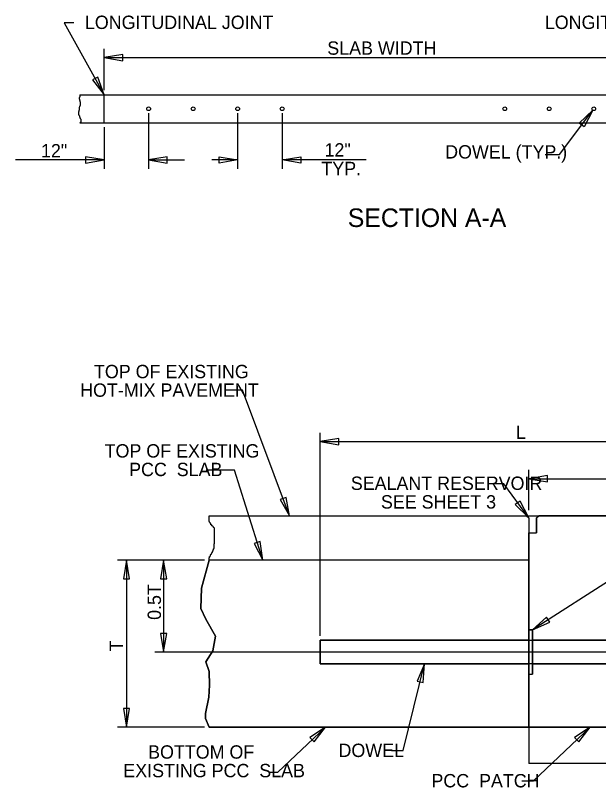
# Model space of a CAD drawing. Extents: x 1.4 to 15.6, y 0.6 to 10.2.
# Drawn here: x 1.43 to 5.36, y 3.7 to 8.91 of the extents above; entities that cross this region are included whole.
import ezdxf

# ---------------------------------------------------------------- set-up
doc = ezdxf.new("R2010")
doc.units = 0
for name, color, linetype in [('Default', 7, 'Continuous'), ('SD_P_Center Lines', 7, 'Continuous'), ('SD_P_Dimension Lines', 7, 'Continuous'), ('SD_P_Dimension Text', 7, 'Continuous'), ('SD_P_Prop Hidden Lines', 7, 'Continuous'), ('SD_P_Prop Object Lines', 7, 'Continuous'), ('SD_P_Shading', 7, 'Continuous'), ('SD_P_Subtitles', 7, 'Continuous')]:
    doc.layers.add(name, color=color, linetype=linetype)

msp = doc.modelspace()

# ---------------------------------------------------------------- linework, layer by layer
at = {"layer": 'Default'}
msp.add_line((4.87, 5.533), (4.953, 5.533), dxfattribs=at)
at = {"layer": 'SD_P_Center Lines'}
msp.add_line((2.364, 4.615), (6.542, 4.615), dxfattribs=at)
at = {"layer": 'SD_P_Dimension Lines'}
for p, q in [((1.818, 8.857), (1.754, 8.857)), ((1.754, 8.857), (2.023, 8.372)), ((2.023, 8.402), (2.023, 8.682)), ((2.148, 8.643), (2.023, 8.622)), ((2.148, 8.601), (2.148, 8.643)), ((2.023, 8.622), (5.923, 8.622)), ((2.023, 8.622), (2.148, 8.601)), ((1.981, 8.491), (1.944, 8.471)), ((2.023, 8.372), (1.981, 8.491)), ((1.944, 8.471), (2.023, 8.372)), ((2.323, 8.247), (2.323, 7.872)), ((2.923, 8.247), (2.923, 7.872)), ((3.223, 8.247), (3.223, 7.872)), ((5.0927, 7.969), (5.3157, 8.268)), ((5.2237, 8.18), (5.3157, 8.268)), ((5.3157, 8.268), (5.2577, 8.155)), ((5.2577, 8.155), (5.2237, 8.18)), ((2.023, 8.152), (2.023, 7.872)), ((4.9947, 7.969), (5.0927, 7.969)), ((2.023, 7.932), (1.4253, 7.932)), ((2.023, 7.932), (1.898, 7.953)), ((1.898, 7.953), (1.898, 7.911)), ((1.898, 7.911), (2.023, 7.932)), ((2.448, 7.953), (2.323, 7.932)), ((2.323, 7.932), (2.448, 7.911)), ((2.323, 7.932), (2.564, 7.932)), ((2.448, 7.911), (2.448, 7.953)), ((2.923, 7.932), (2.748, 7.932)), ((2.798, 7.953), (2.923, 7.932)), ((2.798, 7.911), (2.798, 7.953)), ((2.923, 7.932), (2.798, 7.911)), ((3.223, 7.932), (3.348, 7.953)), ((3.348, 7.911), (3.223, 7.932)), ((3.789, 7.932), (3.223, 7.932)), ((3.348, 7.953), (3.348, 7.911)), ((2.956, 6.38), (2.847, 6.38)), ((3.273, 5.533), (2.956, 6.38)), ((3.48, 4.724), (3.48, 6.093)), ((3.605, 6.054), (3.48, 6.033)), ((3.605, 6.012), (3.605, 6.054)), ((3.48, 6.033), (6.292, 6.033)), ((3.48, 6.033), (3.605, 6.012)), ((2.902, 5.841), (2.7097, 5.841)), ((3.092, 5.233), (2.902, 5.841)), ((4.886, 5.57), (4.886, 5.843)), ((5.011, 5.804), (4.886, 5.783)), ((4.886, 5.783), (6.292, 5.783)), ((4.886, 5.783), (5.011, 5.762)), ((5.011, 5.762), (5.011, 5.804)), ((4.716, 5.749), (4.657, 5.749)), ((4.885, 5.519), (4.716, 5.749)), ((3.249, 5.657), (3.21, 5.643)), ((3.21, 5.643), (3.273, 5.533)), ((3.273, 5.533), (3.249, 5.657)), ((4.828, 5.632), (4.794, 5.608)), ((4.885, 5.519), (4.828, 5.632)), ((4.794, 5.608), (4.885, 5.519)), ((6.221, 5.605), (4.911, 4.765)), ((3.075, 5.359), (3.035, 5.346)), ((3.035, 5.346), (3.092, 5.233)), ((3.092, 5.233), (3.075, 5.359)), ((2.7, 5.233), (2.114, 5.233)), ((2.174, 5.233), (2.153, 5.108)), ((2.174, 5.233), (2.174, 4.109)), ((2.195, 5.108), (2.174, 5.233)), ((2.424, 5.233), (2.403, 5.108)), ((2.424, 5.233), (2.424, 4.615)), ((2.445, 5.108), (2.424, 5.233)), ((2.153, 5.108), (2.195, 5.108)), ((2.403, 5.108), (2.445, 5.108)), ((5.005, 4.85), (4.911, 4.765)), ((5.028, 4.815), (5.005, 4.85)), ((4.911, 4.765), (5.028, 4.815)), ((2.403, 4.74), (2.424, 4.615)), ((2.445, 4.74), (2.403, 4.74)), ((2.424, 4.615), (2.445, 4.74)), ((4.039, 3.951), (4.183, 4.535)), ((4.183, 4.535), (4.133, 4.419)), ((4.173, 4.409), (4.183, 4.535)), ((4.133, 4.419), (4.173, 4.409)), ((2.153, 4.234), (2.174, 4.109)), ((2.195, 4.234), (2.153, 4.234)), ((2.174, 4.109), (2.195, 4.234)), ((2.7, 4.109), (2.114, 4.109)), ((3.193, 3.805), (3.515, 4.109)), ((3.515, 4.109), (3.41, 4.038)), ((3.439, 4.008), (3.515, 4.109)), ((4.917, 3.746), (5.299, 4.109)), ((5.299, 4.109), (5.194, 4.038)), ((5.223, 4.008), (5.299, 4.109)), ((3.41, 4.038), (3.439, 4.008)), ((5.194, 4.038), (5.223, 4.008)), ((3.959, 3.951), (4.039, 3.951)), ((3.142, 3.805), (3.193, 3.805)), ((4.839, 3.746), (4.917, 3.746))]:
    msp.add_line(p, q, dxfattribs=at)
at = {"layer": 'SD_P_Prop Hidden Lines'}
for p in [(4.885, 4.109), (7.599, 3.862)]:
    msp.add_line(p, (4.886, 3.862), dxfattribs=at)
for centre in [(2.323, 8.277), (2.623, 8.277), (2.923, 8.277), (3.223, 8.277), (4.723, 8.277), (5.023, 8.277), (5.323, 8.277)]:
    msp.add_circle(centre, 0.0125, dxfattribs=at)
at = {"layer": 'SD_P_Prop Object Lines'}
for p, q in [((1.86, 8.372), (6.09, 8.372)), ((2.023, 8.182), (2.023, 8.372)), ((1.86, 8.182), (6.09, 8.182)), ((2.73, 5.533), (4.87, 5.533)), ((4.87, 5.533), (4.885, 5.519)), ((4.885, 5.519), (4.885, 5.119)), ((4.938, 5.519), (4.953, 5.533)), ((4.938, 5.519), (4.938, 5.419)), ((7.599, 5.533), (4.953, 5.533)), ((4.885, 5.419), (4.938, 5.419)), ((2.679, 5.045), (2.73, 5.233)), ((4.885, 5.233), (2.73, 5.233)), ((4.885, 5.119), (4.885, 4.109)), ((2.674, 4.907), (2.679, 5.045)), ((2.709, 4.837), (2.674, 4.907)), ((2.773, 4.721), (2.709, 4.837)), ((4.885, 4.765), (4.911, 4.765)), ((4.911, 4.765), (4.911, 4.465)), ((2.755, 4.623), (2.773, 4.721)), ((3.48, 4.694), (3.48, 4.535)), ((4.885, 4.694), (3.48, 4.694)), ((4.911, 4.694), (6.292, 4.694)), ((2.709, 4.548), (2.755, 4.623)), ((2.73, 4.483), (2.709, 4.548)), ((3.48, 4.535), (4.885, 4.535)), ((6.292, 4.535), (4.911, 4.535)), ((2.734, 4.392), (2.73, 4.483)), ((4.885, 4.465), (4.911, 4.465)), ((2.729, 4.311), (2.734, 4.392)), ((2.706, 4.201), (2.729, 4.311)), ((2.706, 4.166), (2.706, 4.201)), ((2.73, 4.109), (2.706, 4.166)), ((4.885, 4.109), (2.73, 4.109)), ((4.885, 4.109), (7.599, 4.109))]:
    msp.add_line(p, q, dxfattribs=at)
for points in [[(1.86, 8.372), (1.859, 8.36), (1.859, 8.358), (1.858, 8.357), (1.857, 8.356), (1.856, 8.355), (1.856, 8.353), (1.855, 8.352), (1.855, 8.35), (1.855, 8.348), (1.855, 8.346), (1.855, 8.344), (1.855, 8.342), (1.856, 8.341), (1.857, 8.338), (1.857, 8.336), (1.858, 8.335), (1.859, 8.333), (1.859, 8.33), (1.859, 8.328), (1.86, 8.326), (1.861, 8.324), (1.861, 8.322), (1.862, 8.321), (1.862, 8.319), (1.862, 8.317), (1.862, 8.314), (1.862, 8.312), (1.862, 8.309), (1.862, 8.307), (1.861, 8.305), (1.861, 8.303), (1.861, 8.3), (1.86, 8.299), (1.859, 8.297), (1.859, 8.295), (1.857, 8.294), (1.857, 8.292), (1.856, 8.29), (1.855, 8.286), (1.855, 8.284), (1.854, 8.282), (1.854, 8.28), (1.854, 8.278), (1.854, 8.276), (1.854, 8.273), (1.854, 8.27), (1.854, 8.268), (1.853, 8.267), (1.853, 8.265), (1.852, 8.263), (1.852, 8.261), (1.852, 8.259), (1.851, 8.257), (1.851, 8.254), (1.851, 8.252), (1.851, 8.249), (1.851, 8.247), (1.851, 8.245), (1.851, 8.243), (1.851, 8.241), (1.851, 8.239), (1.851, 8.237), (1.852, 8.236), (1.852, 8.234), (1.853, 8.233), (1.854, 8.232), (1.855, 8.231), (1.856, 8.229), (1.857, 8.227), (1.857, 8.225), (1.858, 8.222), (1.859, 8.221), (1.859, 8.219), (1.859, 8.217), (1.86, 8.216), (1.86, 8.214), (1.861, 8.213), (1.863, 8.21), (1.864, 8.208), (1.865, 8.207), (1.865, 8.205), (1.866, 8.204), (1.866, 8.202), (1.866, 8.2), (1.866, 8.198), (1.866, 8.196), (1.866, 8.194), (1.866, 8.191), (1.866, 8.189), (1.866, 8.187), (1.86, 8.182), (1.86, 8.182)], [(2.767, 5.381), (2.767, 5.386), (2.767, 5.392), (2.767, 5.395), (2.767, 5.398), (2.767, 5.403), (2.767, 5.406), (2.767, 5.409), (2.767, 5.412), (2.767, 5.415), (2.767, 5.418), (2.767, 5.42), (2.767, 5.423), (2.767, 5.426), (2.767, 5.432), (2.767, 5.435), (2.767, 5.438), (2.767, 5.443), (2.767, 5.446), (2.767, 5.449), (2.764, 5.452), (2.761, 5.455), (2.761, 5.457), (2.758, 5.46), (2.755, 5.46), (2.755, 5.463), (2.752, 5.463), (2.752, 5.466), (2.749, 5.466), (2.749, 5.469), (2.746, 5.472), (2.743, 5.472), (2.743, 5.475), (2.743, 5.477), (2.743, 5.48), (2.74, 5.48), (2.74, 5.483), (2.737, 5.483), (2.737, 5.486), (2.734, 5.489), (2.734, 5.492), (2.734, 5.494), (2.731, 5.494), (2.731, 5.497), (2.731, 5.5), (2.731, 5.503), (2.731, 5.506), (2.731, 5.509), (2.731, 5.512), (2.731, 5.514), (2.731, 5.517), (2.73, 5.533)], [(2.73, 5.533), (2.73, 5.533)], [(2.73, 5.233), (2.731, 5.244), (2.731, 5.247), (2.731, 5.25), (2.734, 5.25), (2.734, 5.253), (2.734, 5.255), (2.734, 5.258), (2.737, 5.258), (2.737, 5.261), (2.74, 5.264), (2.74, 5.267), (2.74, 5.27), (2.743, 5.27), (2.743, 5.273), (2.743, 5.275), (2.746, 5.275), (2.746, 5.278), (2.749, 5.278), (2.749, 5.281), (2.749, 5.284), (2.752, 5.284), (2.752, 5.287), (2.752, 5.29), (2.755, 5.29), (2.755, 5.292), (2.755, 5.295), (2.758, 5.301), (2.758, 5.304), (2.761, 5.304), (2.761, 5.307), (2.761, 5.31), (2.764, 5.312), (2.764, 5.318), (2.764, 5.324), (2.764, 5.327), (2.764, 5.329), (2.764, 5.341), (2.764, 5.344), (2.767, 5.346), (2.767, 5.349), (2.767, 5.352), (2.767, 5.355), (2.767, 5.358), (2.767, 5.361), (2.767, 5.364), (2.767, 5.369), (2.767, 5.372), (2.767, 5.378), (2.767, 5.381)]]:
    msp.add_lwpolyline(points, dxfattribs=at)
at = {"layer": 'SD_P_Shading'}
for p, q in [((2.73, 5.533), (4.87, 5.533)), ((4.885, 5.233), (2.73, 5.233)), ((4.885, 4.694), (4.911, 4.694)), ((4.911, 4.535), (4.885, 4.535))]:
    msp.add_line(p, q, dxfattribs=at)
for points in [[(2.767, 5.381), (2.767, 5.386), (2.767, 5.392), (2.767, 5.395), (2.767, 5.398), (2.767, 5.403), (2.767, 5.406), (2.767, 5.409), (2.767, 5.412), (2.767, 5.415), (2.767, 5.418), (2.767, 5.42), (2.767, 5.423), (2.767, 5.426), (2.767, 5.432), (2.767, 5.435), (2.767, 5.438), (2.767, 5.443), (2.767, 5.446), (2.767, 5.449), (2.764, 5.452), (2.761, 5.455), (2.761, 5.457), (2.758, 5.46), (2.755, 5.46), (2.755, 5.463), (2.752, 5.463), (2.752, 5.466), (2.749, 5.466), (2.749, 5.469), (2.746, 5.472), (2.743, 5.472), (2.743, 5.475), (2.743, 5.477), (2.743, 5.48), (2.74, 5.48), (2.74, 5.483), (2.737, 5.483), (2.737, 5.486), (2.734, 5.489), (2.734, 5.492), (2.734, 5.494), (2.731, 5.494), (2.731, 5.497), (2.731, 5.5), (2.731, 5.503), (2.731, 5.506), (2.731, 5.509), (2.731, 5.512), (2.731, 5.514), (2.731, 5.517), (2.73, 5.533)], [(4.87, 5.533), (4.885, 5.519), (4.885, 5.233)], [(6.292, 4.694), (4.911, 4.694), (4.911, 4.765), (4.885, 4.765), (4.885, 5.419), (4.938, 5.419), (4.938, 5.519), (4.953, 5.533), (7.599, 5.533)], [(2.73, 5.233), (2.731, 5.244), (2.731, 5.247), (2.731, 5.25), (2.734, 5.25), (2.734, 5.253), (2.734, 5.255), (2.734, 5.258), (2.737, 5.258), (2.737, 5.261), (2.74, 5.264), (2.74, 5.267), (2.74, 5.27), (2.743, 5.27), (2.743, 5.273), (2.743, 5.275), (2.746, 5.275), (2.746, 5.278), (2.749, 5.278), (2.749, 5.281), (2.749, 5.284), (2.752, 5.284), (2.752, 5.287), (2.752, 5.29), (2.755, 5.29), (2.755, 5.292), (2.755, 5.295), (2.758, 5.301), (2.758, 5.304), (2.761, 5.304), (2.761, 5.307), (2.761, 5.31), (2.764, 5.312), (2.764, 5.318), (2.764, 5.324), (2.764, 5.327), (2.764, 5.329), (2.764, 5.341), (2.764, 5.344), (2.767, 5.346), (2.767, 5.349), (2.767, 5.352), (2.767, 5.355), (2.767, 5.358), (2.767, 5.361), (2.767, 5.364), (2.767, 5.369), (2.767, 5.372), (2.767, 5.378), (2.767, 5.381)], [(7.599, 4.109), (4.885, 4.109), (4.885, 4.465), (4.911, 4.465), (4.911, 4.535)], [(4.911, 4.535), (6.292, 4.535)]]:
    msp.add_lwpolyline(points, dxfattribs=at)
for points in [[(2.73, 4.109), (4.885, 4.109), (4.885, 4.535), (3.48, 4.535), (3.48, 4.694), (4.885, 4.694), (4.885, 5.059), (4.885, 5.233), (3.48, 5.233), (2.73, 5.233), (2.679, 5.045), (2.674, 4.907), (2.709, 4.837), (2.773, 4.721), (2.755, 4.623), (2.709, 4.548), (2.73, 4.483), (2.734, 4.392), (2.729, 4.311), (2.706, 4.201), (2.706, 4.166)], [(4.885, 4.694), (3.48, 4.694), (3.48, 4.535), (4.885, 4.535)], [(4.911, 4.694), (6.292, 4.694), (6.292, 4.535), (4.911, 4.535)]]:
    msp.add_lwpolyline(points, close=True, dxfattribs=at)

# ---------------------------------------------------------------- texts
at = {"layer": 'SD_P_Dimension Text'}
for s, p in [('LONGITUDINAL JOINT', (1.8934, 8.8149)), ('LONGITUDINAL JOINT', (4.9933, 8.8149)), ('SLAB WIDTH', (3.527, 8.6414)), ('12"', (1.5977, 7.9493)), ('12"', (3.5084, 7.9547)), ('DOWEL (TYP.)', (4.3215, 7.9416)), ('TYP.', (3.4873, 7.8293)), ('TOP OF EXISTING', (1.9546, 6.4606)), ('HOT-MIX PAVEMENT', (1.8615, 6.3352)), ('L', (4.7989, 6.0513)), ('TOP OF EXISTING', (2.0264, 5.9258)), ('PCC  SLAB', (2.1915, 5.8004)), ('SEALANT RESERVOIR', (3.6855, 5.7073)), ('SEE SHEET 3', (3.8886, 5.5819)), ('BOTTOM OF', (2.3195, 3.8956)), ('DOWEL', (3.6026, 3.9067)), ('EXISTING PCC  SLAB', (2.1525, 3.7702)), ('PCC  PATCH', (4.2288, 3.702))]:
    msp.add_text(s, height=0.09, dxfattribs=at).set_placement(p)
for s, p in [('0.5T', (2.4062, 4.8312)), ('T', (2.1494, 4.619))]:
    msp.add_text(s, height=0.09, rotation=90, dxfattribs=at).set_placement(p)
at = {"layer": 'SD_P_Subtitles'}
msp.add_text('SECTION A-A', height=0.125, dxfattribs=at).set_placement((3.6652, 7.48))

doc.saveas('drawing.dxf')
